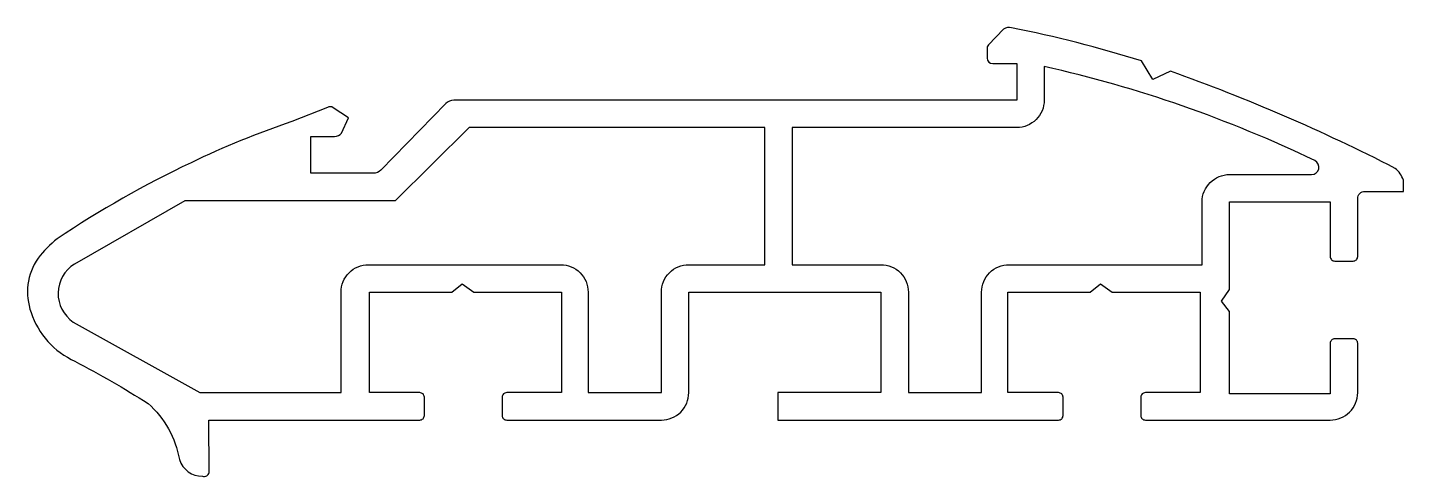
# Model space of a CAD drawing. Extents: x 708 to 858, y 453 to 502.
import ezdxf

# ---------------------------------------------------------------- set-up
doc = ezdxf.new("R2010")
doc.units = 0
doc.layers.get('0').update_dxf_attribs({"linetype": 'CONTINUOUS'})

msp = doc.modelspace()

# ---------------------------------------------------------------- linework, layer by layer
for points in [[(852.95, 467.82, 0.414214), (852.45, 468.32), (850.45, 468.32, 0.414214), (849.95, 467.82), (849.95, 462.29), (838.95, 462.29), (838.95, 471.29), (838.05, 472.43), (838.95, 473.69), (838.95, 483.29), (849.95, 483.29), (849.95, 477.32, 0.414214), (850.45, 476.82), (852.45, 476.82, 0.414214), (852.95, 477.32), (852.95, 483.64, -0.414214), (853.75, 484.44), (857.95, 484.44), (857.95, 485.67, 0.133763), (857.05, 486.96, 0.03333), (832.49, 497.58), (830.55, 496.67), (829.33, 498.71, 0.025889), (815.11, 502.35, 0.192849), (814.26, 502.2), (812.62, 500.48, 0.149329), (812.46, 500.26), (812.46, 499.01, 0.408022), (813.06, 498.42), (815.69, 498.42), (815.69, 494.42), (754.16, 494.42, 0.20233), (753.3, 494.06), (746.21, 486.78, -0.20233), (745.35, 486.42), (738.53, 486.42), (738.53, 490.43), (741.14, 490.43, 0.166696), (741.9, 490.8), (742.65, 492.5), (740.98, 493.6, 0.306107), (740.37, 493.63), (736.46, 492.07, 0.031214), (725.45, 487.58, 0.037128), (710.84, 479.26, 0.063873), (708.73, 477.12, 0.240886), (707.97, 471.19, 0.208442), (712.76, 465.86, -0.019309), (720.76, 461.24, -0.165226), (724.19, 455.1, 0.334741), (726.71, 453.28, 0.469125), (727.43, 453.68), (727.39, 459.42), (750.45, 459.42, 0.414214), (750.95, 459.92), (750.95, 461.92, 0.414214), (750.45, 462.42), (744.95, 462.42), (744.95, 473.42), (753.95, 473.42), (755.09, 474.32), (756.35, 473.42), (765.95, 473.42), (765.95, 462.42), (759.95, 462.42, 0.414214), (759.45, 461.92), (759.45, 459.92, 0.414214), (759.95, 459.42), (776.85, 459.42, 0.414214), (779.85, 462.42), (779.85, 473.42), (800.85, 473.42), (800.85, 462.42), (789.57, 462.42), (789.57, 459.42), (820.25, 459.42, 0.414214), (820.75, 459.92), (820.75, 461.92, 0.414214), (820.25, 462.42), (814.72, 462.42), (814.72, 473.42), (823.72, 473.42), (824.86, 474.32), (826.12, 473.42), (835.72, 473.42), (835.72, 462.42), (829.75, 462.42, 0.414214), (829.25, 461.92), (829.25, 459.92, 0.414214), (829.75, 459.42), (849.95, 459.42, 0.414214), (852.95, 462.42)], [(838.95, 486.29), (847.92, 486.29, 0.797706), (848.27, 487.81, 0.05685), (818.69, 498.1), (818.69, 494.42, -0.414214), (815.69, 491.42), (791.15, 491.42), (791.15, 476.42), (800.85, 476.42, -0.414214), (803.85, 473.42), (803.85, 462.42), (811.85, 462.42), (811.85, 473.42, -0.414214), (814.85, 476.42), (835.95, 476.42), (835.95, 483.29, -0.414214)], [(726.43, 462.42), (741.85, 462.42), (741.85, 473.42, -0.414214), (744.85, 476.42), (765.85, 476.42, -0.414214), (768.85, 473.42), (768.85, 462.42), (776.85, 462.42), (776.85, 473.42, -0.414214), (779.85, 476.42), (788.15, 476.42), (788.15, 491.42), (755.86, 491.42), (747.76, 483.42), (724.77, 483.42), (712.71, 476.48, 0.545127), (712.59, 470.15)]]:
    msp.add_lwpolyline(points, format="xyb", close=True)

doc.saveas('drawing.dxf')
